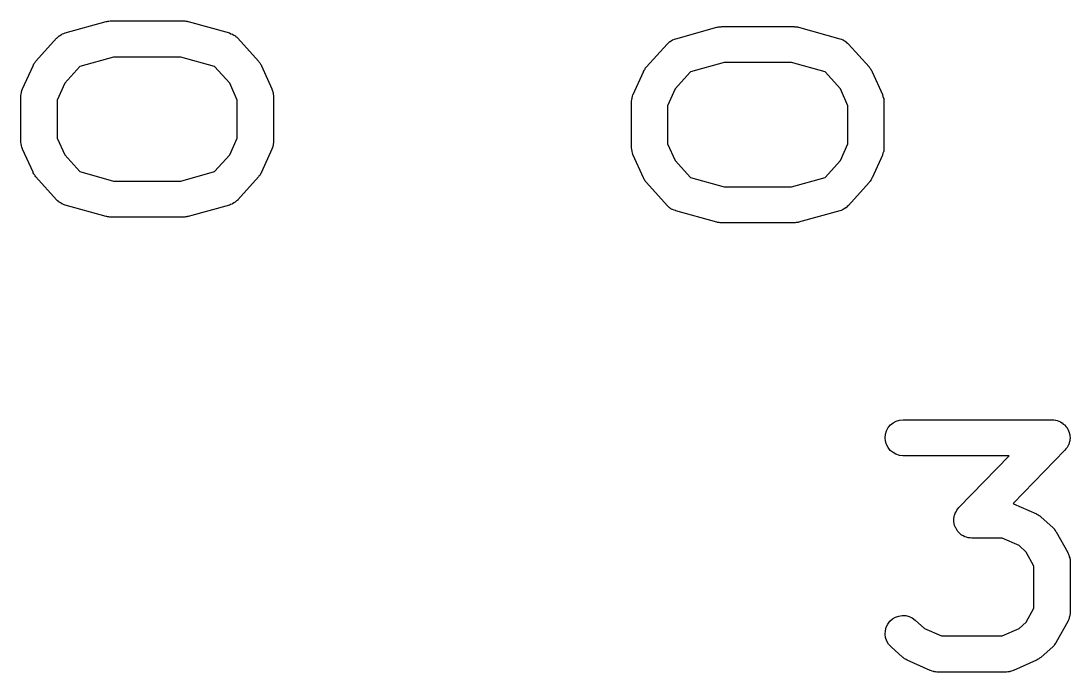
# Model space of a CAD drawing. Extents: x 195.1 to 235.6, y -142.5 to -103.4.
# Drawn here: x 225.892 to 230.256, y -109.082 to -106.373 of the extents above; entities that cross this region are included whole.
import ezdxf

# ---------------------------------------------------------------- set-up
doc = ezdxf.new("R2010")
doc.units = 0
doc.layers.add('BLACK', color=7, linetype='CONTINUOUS')

msp = doc.modelspace()

# ---------------------------------------------------------------- linework, layer by layer
at = {"layer": 'BLACK', "linetype": 'CONTINUOUS'}
for p, q in [((226.076, -106.423), (226.247, -106.375)), ((226.247, -106.375), (226.248, -106.375)), ((226.248, -106.375), (226.25, -106.375)), ((226.25, -106.375), (226.253, -106.374)), ((226.253, -106.374), (226.258, -106.374)), ((226.258, -106.374), (226.263, -106.373)), ((226.263, -106.373), (226.265, -106.373)), ((226.265, -106.373), (226.267, -106.373)), ((226.267, -106.373), (226.567, -106.373)), ((226.567, -106.373), (226.568, -106.373)), ((226.568, -106.373), (226.57, -106.373)), ((226.57, -106.373), (226.573, -106.373)), ((226.573, -106.373), (226.578, -106.374)), ((226.578, -106.374), (226.583, -106.374)), ((226.583, -106.374), (226.585, -106.375)), ((226.585, -106.375), (226.587, -106.375)), ((226.587, -106.375), (226.759, -106.423)), ((226.045, -106.44), (226.05, -106.436)), ((226.05, -106.436), (226.051, -106.435)), ((226.051, -106.435), (226.052, -106.435)), ((226.052, -106.435), (226.057, -106.432)), ((226.057, -106.432), (226.062, -106.428)), ((226.062, -106.428), (226.063, -106.428)), ((226.063, -106.428), (226.064, -106.427)), ((226.064, -106.427), (226.07, -106.425)), ((226.07, -106.425), (226.076, -106.423)), ((226.759, -106.423), (226.76, -106.423)), ((226.76, -106.423), (226.765, -106.426)), ((226.765, -106.426), (226.771, -106.428)), ((226.771, -106.428), (226.772, -106.428)), ((226.772, -106.428), (226.773, -106.429)), ((226.773, -106.429), (226.778, -106.432)), ((226.778, -106.432), (226.784, -106.435)), ((226.784, -106.435), (226.784, -106.436)), ((226.784, -106.436), (226.785, -106.437)), ((226.785, -106.437), (226.79, -106.441)), ((228.616, -106.447), (228.787, -106.399)), ((228.787, -106.399), (228.788, -106.399)), ((228.788, -106.399), (228.79, -106.399)), ((228.79, -106.399), (228.793, -106.398)), ((228.793, -106.398), (228.798, -106.397)), ((228.798, -106.397), (228.803, -106.397)), ((228.803, -106.397), (228.805, -106.397)), ((228.805, -106.397), (228.807, -106.396)), ((228.807, -106.396), (229.107, -106.396)), ((229.107, -106.396), (229.108, -106.396)), ((229.108, -106.396), (229.11, -106.397)), ((229.11, -106.397), (229.113, -106.397)), ((229.113, -106.397), (229.118, -106.398)), ((229.118, -106.398), (229.123, -106.398)), ((229.123, -106.398), (229.125, -106.399)), ((229.125, -106.399), (229.127, -106.399)), ((229.127, -106.399), (229.299, -106.447)), ((225.954, -106.54), (226.04, -106.445)), ((226.04, -106.445), (226.041, -106.444)), ((226.041, -106.444), (226.045, -106.44)), ((226.79, -106.441), (226.794, -106.445)), ((226.794, -106.445), (226.88, -106.54)), ((228.494, -106.564), (228.58, -106.469)), ((228.58, -106.469), (228.581, -106.468)), ((228.581, -106.468), (228.585, -106.464)), ((228.585, -106.464), (228.59, -106.46)), ((228.59, -106.46), (228.591, -106.459)), ((228.591, -106.459), (228.592, -106.458)), ((228.592, -106.458), (228.597, -106.455)), ((228.597, -106.455), (228.602, -106.452)), ((228.602, -106.452), (228.603, -106.452)), ((228.603, -106.452), (228.604, -106.451)), ((228.604, -106.451), (228.61, -106.449)), ((228.61, -106.449), (228.616, -106.447)), ((229.299, -106.447), (229.3, -106.447)), ((229.3, -106.447), (229.305, -106.449)), ((229.305, -106.449), (229.311, -106.451)), ((229.311, -106.451), (229.312, -106.452)), ((229.312, -106.452), (229.313, -106.453)), ((229.313, -106.453), (229.318, -106.456)), ((229.318, -106.456), (229.324, -106.459)), ((229.324, -106.459), (229.324, -106.46)), ((229.324, -106.46), (229.325, -106.461)), ((229.325, -106.461), (229.33, -106.465)), ((229.33, -106.465), (229.334, -106.469)), ((229.334, -106.469), (229.42, -106.564)), ((226.277, -106.523), (226.137, -106.562)), ((226.557, -106.523), (226.277, -106.523)), ((226.697, -106.562), (226.557, -106.523)), ((225.899, -106.655), (225.942, -106.56)), ((225.942, -106.559), (225.944, -106.556)), ((225.942, -106.56), (225.942, -106.559)), ((225.944, -106.556), (225.946, -106.552)), ((225.946, -106.552), (225.948, -106.549)), ((225.948, -106.549), (225.95, -106.546)), ((225.95, -106.546), (225.952, -106.543)), ((225.952, -106.543), (225.954, -106.54)), ((226.137, -106.562), (226.074, -106.632)), ((226.761, -106.632), (226.697, -106.562)), ((226.88, -106.54), (226.881, -106.541)), ((226.881, -106.541), (226.883, -106.544)), ((226.883, -106.544), (226.885, -106.547)), ((226.885, -106.547), (226.887, -106.55)), ((226.887, -106.55), (226.889, -106.553)), ((226.889, -106.553), (226.891, -106.556)), ((226.891, -106.556), (226.893, -106.56)), ((226.893, -106.56), (226.936, -106.655)), ((228.489, -106.57), (228.492, -106.567)), ((228.492, -106.567), (228.494, -106.564)), ((228.817, -106.546), (228.677, -106.585)), ((229.097, -106.546), (228.817, -106.546)), ((229.237, -106.585), (229.097, -106.546)), ((229.42, -106.564), (229.421, -106.565)), ((229.421, -106.565), (229.423, -106.568)), ((229.423, -106.568), (229.425, -106.571)), ((228.439, -106.679), (228.482, -106.584)), ((228.482, -106.583), (228.484, -106.579)), ((228.482, -106.584), (228.482, -106.583)), ((228.484, -106.579), (228.486, -106.576)), ((228.486, -106.576), (228.488, -106.573)), ((228.488, -106.573), (228.489, -106.57)), ((228.677, -106.585), (228.614, -106.656)), ((229.301, -106.656), (229.237, -106.585)), ((229.425, -106.571), (229.427, -106.574)), ((229.427, -106.574), (229.429, -106.577)), ((229.429, -106.577), (229.431, -106.58)), ((229.431, -106.58), (229.433, -106.584)), ((229.433, -106.584), (229.476, -106.679)), ((225.896, -106.662), (225.898, -106.656)), ((225.898, -106.656), (225.899, -106.656)), ((225.899, -106.656), (225.899, -106.655)), ((226.074, -106.632), (226.042, -106.702)), ((226.792, -106.702), (226.761, -106.632)), ((226.936, -106.655), (226.936, -106.656)), ((226.936, -106.656), (226.936, -106.657)), ((228.614, -106.656), (228.582, -106.726)), ((229.332, -106.726), (229.301, -106.656)), ((225.892, -106.683), (225.893, -106.677)), ((225.892, -106.684), (225.892, -106.683)), ((225.892, -106.685), (225.892, -106.684)), ((225.892, -106.686), (225.892, -106.685)), ((225.892, -106.876), (225.892, -106.686)), ((225.893, -106.677), (225.894, -106.67)), ((225.894, -106.669), (225.896, -106.662)), ((225.894, -106.67), (225.894, -106.669)), ((225.894, -106.669), (225.894, -106.669)), ((226.936, -106.657), (226.936, -106.657)), ((226.936, -106.657), (226.938, -106.664)), ((226.938, -106.664), (226.94, -106.67)), ((226.94, -106.67), (226.941, -106.67)), ((226.941, -106.67), (226.941, -106.671)), ((226.941, -106.671), (226.941, -106.678)), ((226.941, -106.678), (226.942, -106.684)), ((226.942, -106.684), (226.942, -106.685)), ((226.942, -106.685), (226.942, -106.686)), ((226.942, -106.686), (226.942, -106.876)), ((228.433, -106.701), (228.434, -106.694)), ((228.434, -106.693), (228.436, -106.686)), ((228.434, -106.694), (228.434, -106.693)), ((228.434, -106.693), (228.434, -106.693)), ((228.436, -106.686), (228.438, -106.68)), ((228.438, -106.68), (228.439, -106.679)), ((228.439, -106.679), (228.439, -106.679)), ((229.476, -106.679), (229.476, -106.68)), ((229.476, -106.68), (229.476, -106.68)), ((229.476, -106.68), (229.476, -106.681)), ((229.476, -106.681), (229.478, -106.687)), ((229.478, -106.687), (229.48, -106.694)), ((229.48, -106.694), (229.481, -106.694)), ((229.481, -106.694), (229.481, -106.695)), ((229.481, -106.695), (229.481, -106.702)), ((226.042, -106.702), (226.042, -106.86)), ((226.792, -106.86), (226.792, -106.702)), ((228.432, -106.707), (228.433, -106.701)), ((228.432, -106.708), (228.432, -106.707)), ((228.432, -106.71), (228.432, -106.708)), ((228.432, -106.708), (228.432, -106.708)), ((228.432, -106.9), (228.432, -106.71)), ((228.582, -106.726), (228.582, -106.884)), ((229.332, -106.884), (229.332, -106.726)), ((229.481, -106.702), (229.482, -106.708)), ((229.482, -106.708), (229.482, -106.709)), ((229.482, -106.709), (229.482, -106.71)), ((229.482, -106.71), (229.482, -106.9)), ((226.042, -106.86), (226.074, -106.93)), ((226.761, -106.93), (226.792, -106.86)), ((225.892, -106.877), (225.892, -106.876)), ((225.892, -106.878), (225.892, -106.877)), ((225.893, -106.884), (225.892, -106.878)), ((225.894, -106.891), (225.893, -106.884)), ((225.894, -106.892), (225.894, -106.891)), ((225.894, -106.891), (225.894, -106.891)), ((225.896, -106.898), (225.894, -106.892)), ((225.898, -106.905), (225.896, -106.898)), ((225.898, -106.906), (225.898, -106.905)), ((225.898, -106.905), (225.898, -106.905)), ((225.899, -106.907), (225.898, -106.906)), ((225.942, -107.002), (225.899, -106.907)), ((226.936, -106.907), (226.893, -107.002)), ((226.938, -106.899), (226.936, -106.906)), ((226.936, -106.906), (226.936, -106.906)), ((226.936, -106.906), (226.936, -106.907)), ((226.94, -106.893), (226.938, -106.899)), ((226.941, -106.892), (226.94, -106.892)), ((226.94, -106.892), (226.94, -106.893)), ((226.942, -106.879), (226.941, -106.885)), ((226.941, -106.885), (226.941, -106.892)), ((226.942, -106.876), (226.942, -106.877)), ((226.942, -106.877), (226.942, -106.878)), ((226.942, -106.878), (226.942, -106.879)), ((228.432, -106.901), (228.432, -106.9)), ((228.433, -106.908), (228.432, -106.901)), ((228.432, -106.901), (228.432, -106.901)), ((228.434, -106.915), (228.433, -106.908)), ((228.434, -106.916), (228.434, -106.915)), ((228.434, -106.915), (228.434, -106.915)), ((228.436, -106.922), (228.434, -106.916)), ((228.582, -106.884), (228.614, -106.954)), ((229.301, -106.954), (229.332, -106.884)), ((229.48, -106.917), (229.478, -106.923)), ((229.481, -106.916), (229.48, -106.916)), ((229.48, -106.916), (229.48, -106.917)), ((229.482, -106.902), (229.481, -106.909)), ((229.481, -106.909), (229.481, -106.916)), ((229.482, -106.9), (229.482, -106.901)), ((229.482, -106.901), (229.482, -106.902)), ((229.482, -106.902), (229.482, -106.902)), ((226.074, -106.93), (226.137, -107)), ((226.697, -107), (226.761, -106.93)), ((228.438, -106.929), (228.436, -106.922)), ((228.438, -106.93), (228.438, -106.929)), ((228.438, -106.929), (228.438, -106.929)), ((228.439, -106.931), (228.438, -106.93)), ((228.482, -107.026), (228.439, -106.931)), ((228.614, -106.954), (228.677, -107.024)), ((229.237, -107.024), (229.301, -106.954)), ((229.476, -106.931), (229.433, -107.026)), ((229.478, -106.923), (229.476, -106.93)), ((229.476, -106.93), (229.476, -106.93)), ((229.476, -106.93), (229.476, -106.931)), ((225.943, -107.005), (225.942, -107.002)), ((225.945, -107.009), (225.943, -107.005)), ((226.137, -107), (226.277, -107.039)), ((226.557, -107.039), (226.697, -107)), ((226.892, -107.003), (226.89, -107.006)), ((226.893, -107.002), (226.892, -107.003)), ((225.947, -107.012), (225.945, -107.009)), ((225.949, -107.015), (225.947, -107.012)), ((225.951, -107.018), (225.949, -107.015)), ((225.954, -107.021), (225.951, -107.018)), ((225.954, -107.022), (225.954, -107.021)), ((226.04, -107.117), (225.954, -107.022)), ((226.277, -107.039), (226.557, -107.039)), ((226.88, -107.022), (226.794, -107.117)), ((226.882, -107.019), (226.88, -107.022)), ((226.885, -107.016), (226.882, -107.019)), ((226.887, -107.013), (226.885, -107.016)), ((226.889, -107.01), (226.887, -107.013)), ((226.89, -107.006), (226.889, -107.01)), ((228.483, -107.029), (228.482, -107.026)), ((228.485, -107.033), (228.483, -107.029)), ((228.487, -107.036), (228.485, -107.033)), ((228.489, -107.039), (228.487, -107.036)), ((228.491, -107.042), (228.489, -107.039)), ((228.494, -107.045), (228.491, -107.042)), ((228.58, -107.141), (228.494, -107.045)), ((228.494, -107.045), (228.494, -107.045)), ((228.677, -107.024), (228.817, -107.063)), ((229.097, -107.063), (229.237, -107.024)), ((229.42, -107.045), (229.334, -107.141)), ((229.422, -107.042), (229.42, -107.045)), ((229.425, -107.04), (229.422, -107.042)), ((229.427, -107.036), (229.425, -107.04)), ((229.429, -107.034), (229.427, -107.036)), ((229.43, -107.03), (229.429, -107.034)), ((229.432, -107.027), (229.43, -107.03)), ((229.433, -107.026), (229.432, -107.027)), ((228.817, -107.063), (229.097, -107.063)), ((226.044, -107.121), (226.04, -107.117)), ((226.049, -107.125), (226.044, -107.121)), ((226.05, -107.126), (226.049, -107.125)), ((226.051, -107.127), (226.05, -107.126)), ((226.056, -107.13), (226.051, -107.127)), ((226.061, -107.133), (226.056, -107.13)), ((226.062, -107.134), (226.061, -107.133)), ((226.063, -107.134), (226.062, -107.134)), ((226.069, -107.136), (226.063, -107.134)), ((226.075, -107.139), (226.069, -107.136)), ((226.77, -107.135), (226.764, -107.137)), ((226.771, -107.134), (226.77, -107.135)), ((226.772, -107.134), (226.771, -107.134)), ((226.777, -107.13), (226.772, -107.134)), ((226.783, -107.127), (226.777, -107.13)), ((226.784, -107.126), (226.783, -107.127)), ((226.785, -107.126), (226.784, -107.126)), ((226.789, -107.122), (226.785, -107.126)), ((226.794, -107.118), (226.789, -107.122)), ((226.794, -107.117), (226.794, -107.118)), ((226.076, -107.139), (226.075, -107.139)), ((226.247, -107.187), (226.076, -107.139)), ((226.759, -107.139), (226.587, -107.187)), ((226.764, -107.137), (226.759, -107.139)), ((228.584, -107.145), (228.58, -107.141)), ((228.589, -107.149), (228.584, -107.145)), ((228.59, -107.15), (228.589, -107.149)), ((228.591, -107.151), (228.59, -107.15)), ((228.596, -107.154), (228.591, -107.151)), ((228.601, -107.157), (228.596, -107.154)), ((228.602, -107.157), (228.601, -107.157)), ((228.603, -107.158), (228.602, -107.157)), ((228.609, -107.16), (228.603, -107.158)), ((228.615, -107.162), (228.609, -107.16)), ((228.616, -107.163), (228.615, -107.162)), ((228.787, -107.21), (228.616, -107.163)), ((229.299, -107.163), (229.127, -107.21)), ((229.304, -107.161), (229.299, -107.163)), ((229.31, -107.159), (229.304, -107.161)), ((229.311, -107.158), (229.31, -107.159)), ((229.312, -107.157), (229.311, -107.158)), ((229.317, -107.154), (229.312, -107.157)), ((229.323, -107.151), (229.317, -107.154)), ((229.324, -107.15), (229.323, -107.151)), ((229.325, -107.15), (229.324, -107.15)), ((229.329, -107.145), (229.325, -107.15)), ((229.334, -107.141), (229.329, -107.145)), ((229.334, -107.141), (229.334, -107.141)), ((226.249, -107.187), (226.247, -107.187)), ((226.252, -107.188), (226.249, -107.187)), ((226.257, -107.188), (226.252, -107.188)), ((226.261, -107.189), (226.257, -107.188)), ((226.264, -107.189), (226.261, -107.189)), ((226.266, -107.189), (226.264, -107.189)), ((226.267, -107.189), (226.266, -107.189)), ((226.567, -107.189), (226.267, -107.189)), ((226.569, -107.189), (226.567, -107.189)), ((226.572, -107.189), (226.569, -107.189)), ((226.577, -107.188), (226.572, -107.189)), ((226.582, -107.188), (226.577, -107.188)), ((226.584, -107.187), (226.582, -107.188)), ((226.586, -107.187), (226.584, -107.187)), ((226.587, -107.187), (226.586, -107.187)), ((228.789, -107.211), (228.787, -107.21)), ((228.792, -107.211), (228.789, -107.211)), ((228.797, -107.212), (228.792, -107.211)), ((228.801, -107.213), (228.797, -107.212)), ((228.804, -107.213), (228.801, -107.213)), ((228.806, -107.213), (228.804, -107.213)), ((228.807, -107.213), (228.806, -107.213)), ((229.107, -107.213), (228.807, -107.213)), ((229.109, -107.213), (229.107, -107.213)), ((229.112, -107.213), (229.109, -107.213)), ((229.117, -107.212), (229.112, -107.213)), ((229.122, -107.212), (229.117, -107.212)), ((229.124, -107.211), (229.122, -107.212)), ((229.126, -107.211), (229.124, -107.211)), ((229.127, -107.21), (229.126, -107.211)), ((229.509, -108.054), (229.52, -108.045)), ((229.52, -108.045), (229.533, -108.038)), ((229.533, -108.038), (229.547, -108.034)), ((229.547, -108.034), (229.562, -108.032)), ((229.562, -108.032), (230.181, -108.032)), ((230.181, -108.032), (230.182, -108.032)), ((230.182, -108.032), (230.189, -108.033)), ((230.189, -108.033), (230.195, -108.034)), ((230.195, -108.034), (230.196, -108.034)), ((230.196, -108.034), (230.197, -108.034)), ((230.197, -108.034), (230.203, -108.036)), ((230.203, -108.036), (230.209, -108.038)), ((230.209, -108.038), (230.21, -108.038)), ((230.21, -108.038), (230.21, -108.038)), ((230.21, -108.038), (230.216, -108.041)), ((230.216, -108.041), (230.222, -108.045)), ((230.222, -108.045), (230.223, -108.045)), ((230.223, -108.045), (230.223, -108.045)), ((230.223, -108.045), (230.228, -108.05)), ((230.228, -108.05), (230.234, -108.054)), ((229.487, -108.107), (229.488, -108.092)), ((229.488, -108.092), (229.493, -108.078)), ((229.493, -108.078), (229.5, -108.065)), ((229.5, -108.065), (229.509, -108.054)), ((230.234, -108.054), (230.234, -108.054)), ((230.234, -108.054), (230.235, -108.055)), ((230.235, -108.055), (230.239, -108.06)), ((230.239, -108.06), (230.243, -108.065)), ((230.243, -108.065), (230.243, -108.066)), ((230.243, -108.066), (230.244, -108.066)), ((230.244, -108.066), (230.247, -108.072)), ((230.247, -108.072), (230.25, -108.078)), ((230.25, -108.078), (230.25, -108.078)), ((230.25, -108.078), (230.25, -108.079)), ((230.25, -108.079), (230.252, -108.085)), ((230.252, -108.085), (230.254, -108.092)), ((230.254, -108.092), (230.254, -108.092)), ((230.254, -108.092), (230.255, -108.093)), ((230.255, -108.093), (230.255, -108.1)), ((229.488, -108.121), (229.487, -108.107)), ((229.492, -108.135), (229.488, -108.121)), ((229.499, -108.148), (229.492, -108.135)), ((230.25, -108.136), (230.247, -108.142)), ((230.251, -108.135), (230.25, -108.136)), ((230.25, -108.136), (230.25, -108.136)), ((230.252, -108.129), (230.251, -108.135)), ((230.254, -108.122), (230.252, -108.129)), ((230.255, -108.121), (230.254, -108.122)), ((230.254, -108.122), (230.254, -108.122)), ((230.255, -108.1), (230.256, -108.106)), ((230.256, -108.108), (230.255, -108.114)), ((230.255, -108.114), (230.255, -108.121)), ((230.256, -108.106), (230.256, -108.107)), ((230.256, -108.107), (230.256, -108.108)), ((229.508, -108.16), (229.499, -108.148)), ((229.52, -108.169), (229.508, -108.16)), ((229.532, -108.176), (229.52, -108.169)), ((229.546, -108.181), (229.532, -108.176)), ((229.561, -108.182), (229.546, -108.181)), ((229.562, -108.182), (229.561, -108.182)), ((230.003, -108.182), (229.562, -108.182)), ((229.794, -108.398), (230.003, -108.182)), ((230.235, -108.159), (230.019, -108.381)), ((230.239, -108.154), (230.235, -108.159)), ((230.243, -108.149), (230.239, -108.154)), ((230.244, -108.148), (230.243, -108.149)), ((230.243, -108.149), (230.243, -108.149)), ((230.247, -108.142), (230.244, -108.148)), ((229.79, -108.403), (229.794, -108.398)), ((230.019, -108.381), (230.02, -108.381)), ((230.02, -108.381), (230.021, -108.381)), ((230.021, -108.381), (230.021, -108.382)), ((230.021, -108.382), (230.116, -108.424)), ((229.773, -108.443), (229.774, -108.436)), ((229.773, -108.449), (229.773, -108.443)), ((229.774, -108.435), (229.776, -108.429)), ((229.774, -108.436), (229.774, -108.435)), ((229.774, -108.436), (229.774, -108.436)), ((229.776, -108.429), (229.778, -108.422)), ((229.778, -108.421), (229.782, -108.415)), ((229.778, -108.422), (229.778, -108.421)), ((229.778, -108.422), (229.778, -108.422)), ((229.782, -108.415), (229.785, -108.409)), ((229.785, -108.408), (229.79, -108.403)), ((229.785, -108.409), (229.785, -108.408)), ((229.785, -108.409), (229.785, -108.409)), ((230.116, -108.424), (230.117, -108.425)), ((230.117, -108.425), (230.121, -108.427)), ((230.121, -108.427), (230.124, -108.428)), ((230.124, -108.428), (230.127, -108.431)), ((230.127, -108.431), (230.13, -108.432)), ((230.13, -108.432), (230.133, -108.435)), ((230.133, -108.435), (230.136, -108.437)), ((230.136, -108.437), (230.184, -108.48)), ((229.773, -108.45), (229.773, -108.449)), ((229.773, -108.451), (229.773, -108.45)), ((229.773, -108.457), (229.773, -108.451)), ((229.774, -108.464), (229.773, -108.457)), ((229.774, -108.465), (229.774, -108.464)), ((229.776, -108.472), (229.774, -108.465)), ((229.774, -108.465), (229.774, -108.465)), ((229.778, -108.478), (229.776, -108.472)), ((229.778, -108.479), (229.778, -108.478)), ((229.779, -108.479), (229.778, -108.479)), ((229.782, -108.485), (229.779, -108.479)), ((229.785, -108.491), (229.782, -108.485)), ((230.184, -108.48), (230.184, -108.481)), ((230.184, -108.481), (230.187, -108.484)), ((230.187, -108.484), (230.191, -108.487)), ((230.191, -108.487), (230.192, -108.49)), ((229.785, -108.492), (229.785, -108.491)), ((229.786, -108.492), (229.785, -108.492)), ((229.79, -108.497), (229.786, -108.492)), ((229.794, -108.502), (229.79, -108.497)), ((229.795, -108.503), (229.794, -108.502)), ((229.8, -108.508), (229.795, -108.503)), ((229.795, -108.503), (229.795, -108.503)), ((229.805, -108.512), (229.8, -108.508)), ((229.806, -108.512), (229.805, -108.512)), ((229.806, -108.513), (229.806, -108.512)), ((229.812, -108.516), (229.806, -108.513)), ((229.818, -108.519), (229.812, -108.516)), ((229.819, -108.519), (229.818, -108.519)), ((229.826, -108.521), (229.819, -108.519)), ((229.819, -108.519), (229.819, -108.519)), ((229.832, -108.523), (229.826, -108.521)), ((229.833, -108.523), (229.832, -108.523)), ((229.833, -108.524), (229.833, -108.523)), ((229.84, -108.524), (229.833, -108.524)), ((229.847, -108.525), (229.84, -108.524)), ((229.848, -108.525), (229.847, -108.525)), ((229.974, -108.525), (229.848, -108.525)), ((230.044, -108.556), (229.974, -108.525)), ((230.192, -108.49), (230.194, -108.492)), ((230.194, -108.492), (230.196, -108.496)), ((230.196, -108.496), (230.199, -108.499)), ((230.199, -108.499), (230.247, -108.585)), ((230.074, -108.583), (230.044, -108.556)), ((230.106, -108.641), (230.074, -108.583)), ((230.247, -108.585), (230.247, -108.586)), ((230.247, -108.586), (230.248, -108.589)), ((230.248, -108.589), (230.25, -108.593)), ((230.25, -108.593), (230.251, -108.596)), ((230.251, -108.596), (230.253, -108.599)), ((230.253, -108.599), (230.253, -108.603)), ((230.253, -108.603), (230.255, -108.607)), ((230.255, -108.607), (230.255, -108.61)), ((230.255, -108.61), (230.256, -108.614)), ((230.256, -108.614), (230.256, -108.618)), ((230.256, -108.618), (230.256, -108.621)), ((230.106, -108.816), (230.106, -108.641)), ((230.256, -108.621), (230.256, -108.836)), ((230.074, -108.874), (230.106, -108.816)), ((230.256, -108.836), (230.256, -108.837)), ((230.256, -108.837), (230.256, -108.841)), ((229.498, -108.883), (229.507, -108.871)), ((229.507, -108.871), (229.517, -108.861)), ((229.517, -108.861), (229.53, -108.854)), ((229.53, -108.854), (229.544, -108.849)), ((229.544, -108.849), (229.558, -108.847)), ((229.558, -108.847), (229.573, -108.847)), ((229.573, -108.847), (229.587, -108.851)), ((229.587, -108.851), (229.6, -108.857)), ((229.6, -108.857), (229.612, -108.866)), ((229.612, -108.866), (229.651, -108.901)), ((230.044, -108.901), (230.074, -108.874)), ((230.247, -108.872), (230.199, -108.958)), ((230.248, -108.869), (230.247, -108.872)), ((230.25, -108.865), (230.248, -108.869)), ((230.251, -108.862), (230.25, -108.865)), ((230.252, -108.859), (230.251, -108.862)), ((230.253, -108.855), (230.252, -108.859)), ((230.254, -108.851), (230.253, -108.855)), ((230.255, -108.848), (230.254, -108.851)), ((230.256, -108.841), (230.255, -108.844)), ((230.255, -108.844), (230.255, -108.848)), ((229.487, -108.925), (229.488, -108.91)), ((229.489, -108.939), (229.487, -108.925)), ((229.488, -108.91), (229.491, -108.896)), ((229.491, -108.896), (229.498, -108.883)), ((229.651, -108.901), (229.721, -108.932)), ((229.974, -108.932), (230.044, -108.901)), ((229.494, -108.953), (229.489, -108.939)), ((229.501, -108.966), (229.494, -108.953)), ((229.511, -108.976), (229.501, -108.966)), ((229.721, -108.932), (229.974, -108.932)), ((230.191, -108.968), (230.19, -108.971)), ((230.193, -108.966), (230.191, -108.968)), ((230.196, -108.962), (230.193, -108.966)), ((230.198, -108.959), (230.196, -108.962)), ((230.199, -108.958), (230.198, -108.959)), ((229.512, -108.977), (229.511, -108.976)), ((229.559, -109.02), (229.512, -108.977)), ((230.184, -108.977), (230.136, -109.02)), ((230.187, -108.974), (230.184, -108.977)), ((230.19, -108.971), (230.187, -108.974)), ((229.562, -109.022), (229.559, -109.02)), ((229.565, -109.025), (229.562, -109.022)), ((229.568, -109.027), (229.565, -109.025)), ((229.571, -109.029), (229.568, -109.027)), ((229.575, -109.03), (229.571, -109.029)), ((229.578, -109.032), (229.575, -109.03)), ((229.579, -109.033), (229.578, -109.032)), ((229.674, -109.076), (229.579, -109.033)), ((230.116, -109.033), (230.021, -109.076)), ((230.12, -109.031), (230.116, -109.033)), ((230.123, -109.029), (230.12, -109.031)), ((230.126, -109.027), (230.123, -109.029)), ((230.129, -109.025), (230.126, -109.027)), ((230.132, -109.023), (230.129, -109.025)), ((230.135, -109.021), (230.132, -109.023)), ((230.136, -109.02), (230.135, -109.021)), ((229.675, -109.076), (229.674, -109.076)), ((229.682, -109.078), (229.675, -109.076)), ((229.675, -109.076), (229.675, -109.076)), ((229.688, -109.08), (229.682, -109.078)), ((229.689, -109.08), (229.688, -109.08)), ((229.689, -109.081), (229.689, -109.08)), ((229.696, -109.081), (229.689, -109.081)), ((229.702, -109.082), (229.696, -109.081)), ((229.703, -109.082), (229.702, -109.082)), ((229.704, -109.082), (229.703, -109.082)), ((229.705, -109.082), (229.704, -109.082)), ((229.99, -109.082), (229.705, -109.082)), ((229.991, -109.082), (229.99, -109.082)), ((229.992, -109.082), (229.991, -109.082)), ((229.998, -109.081), (229.992, -109.082)), ((230.005, -109.081), (229.998, -109.081)), ((230.006, -109.081), (230.005, -109.081)), ((230.013, -109.078), (230.006, -109.08)), ((230.006, -109.08), (230.006, -109.081)), ((230.019, -109.076), (230.013, -109.078)), ((230.02, -109.076), (230.019, -109.076)), ((230.021, -109.076), (230.02, -109.076)), ((230.02, -109.076), (230.02, -109.076))]:
    msp.add_line(p, q, dxfattribs=at)

doc.saveas('drawing.dxf')
